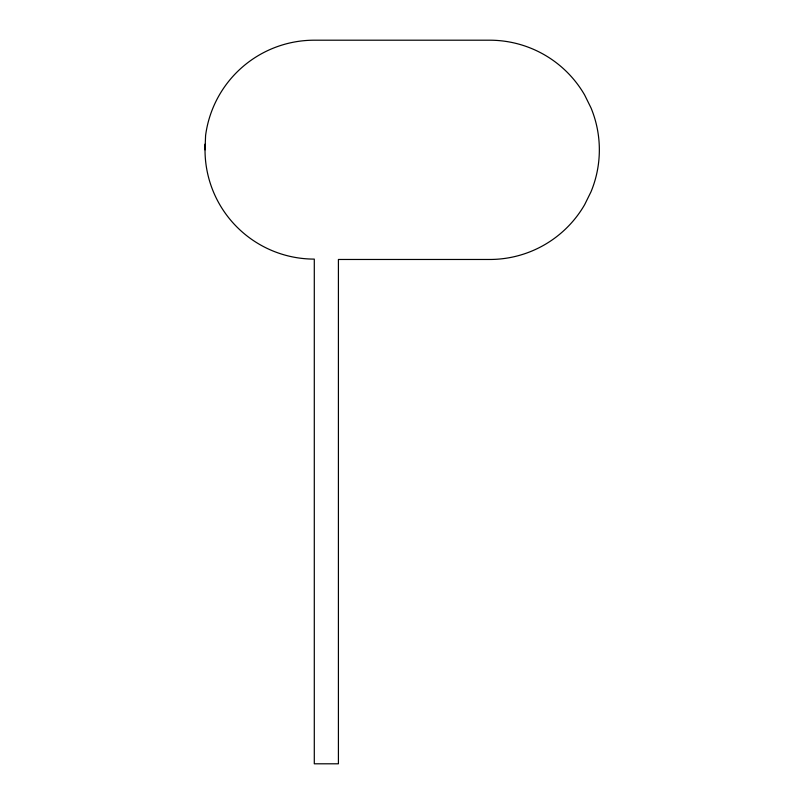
<?xml version="1.0" encoding="UTF-8"?>
<svg xmlns="http://www.w3.org/2000/svg" width="804" height="804" viewBox="0 0 804 804"><rect width="100%" height="100%" fill="white"/><g stroke="black" fill="none" stroke-linecap="round" stroke-linejoin="round"><path stroke-width="1.21" d="M205.02 149.835L205.593 135.494A109.635 109.635 0 0 1 314.666 40.2L489.706 40.2A109.635 109.635 0 0 1 584.659 95.023L591 107.877A109.635 109.635 0 0 1 591 191.794L584.659 204.658A109.635 109.635 0 0 1 489.706 259.471L338.414 259.471L338.414 763.8L314.294 763.8L314.294 259.099A109.264 109.264 0 0 1 205.02 149.835L205.02 144.187"/></g></svg>
